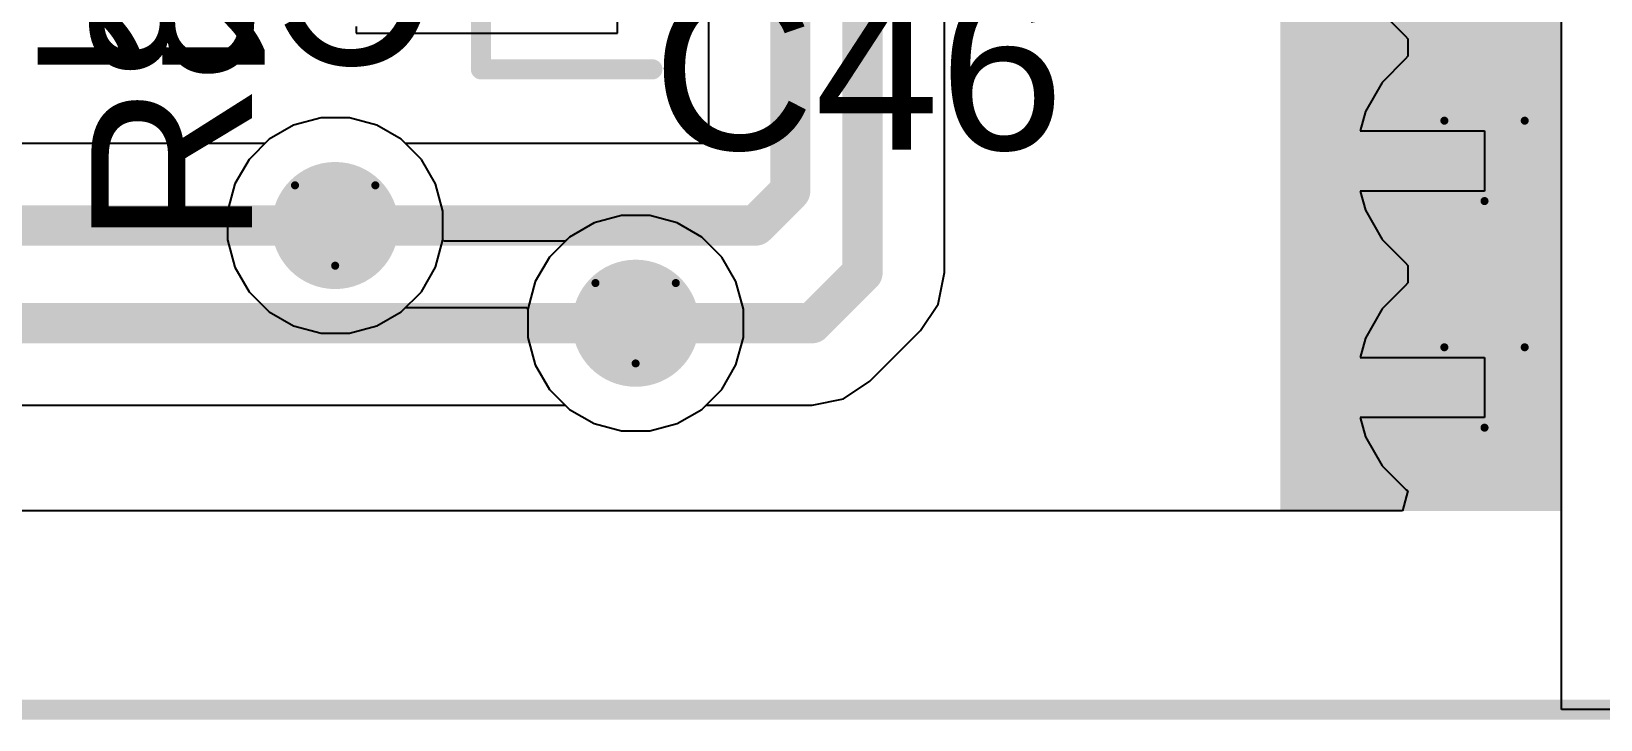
# Model space of a CAD drawing. Header units: inches. Extents: x -21 to 276, y -5 to 220.
# Drawn here: x 90.65 to 100.58, y 65.74 to 70.09 of the extents above; entities that cross this region are included whole.
import ezdxf

# ---------------------------------------------------------------- set-up
doc = ezdxf.new("R2010")
doc.units = ezdxf.units.IN
for name, color, linetype in [('Board_Outline', 216, 'Continuous'), ('Bottom Layer', 5, 'Continuous'), ('Bottom Overlay', 54, 'Continuous'), ('Bottom Solder', 6, 'Continuous'), ('Drill Drawing', 1, 'Continuous'), ('Ground', 16, 'Continuous'), ('Power + Signal', 76, 'Continuous'), ('Top Layer', 1, 'Continuous'), ('Top Overlay', 2, 'Continuous'), ('Top Solder', 216, 'Continuous'), ('Via Holes', 16, 'Continuous')]:
    doc.layers.add(name, color=color, linetype=linetype)
doc.styles.add('Arial', font='', dxfattribs={"height": 0.2})
doc.styles.get('Arial').set_extended_font_data('Arial')

msp = doc.modelspace()

# ---------------------------------------------------------------- hatches: boundary and pattern name
at = {"layer": 'Bottom Layer'}
msp.add_hatch(color=5, dxfattribs=at).paths.add_polyline_path([(98.552, 67.056), (100.33, 67.056), (100.33, 75.9606), (98.552, 75.9606)])
h = msp.add_hatch(color=5, dxfattribs=at)
edge = h.paths.add_edge_path()
edge.add_arc((99.8434, 69.268), 0.3, 0, 360)
h = msp.add_hatch(color=5, dxfattribs=at)
edge = h.paths.add_edge_path()
edge.add_arc((92.5755, 68.8594), 0.3, 0, 360)
h = msp.add_hatch(color=5, dxfattribs=at)
edge = h.paths.add_edge_path()
edge.add_arc((94.4755, 68.2419), 0.3, 0, 360)
h = msp.add_hatch(color=5, dxfattribs=at)
edge = h.paths.add_edge_path()
edge.add_arc((99.8434, 67.8359), 0.3, 0, 360)
at = {"layer": 'Bottom Solder'}
h = msp.add_hatch(color=6, dxfattribs=at)
edge = h.paths.add_edge_path()
edge.add_arc((99.8434, 69.268), 0.4016, 0, 360)
h = msp.add_hatch(color=6, dxfattribs=at)
edge = h.paths.add_edge_path()
edge.add_arc((92.5755, 68.8594), 0.4016, 0, 360)
h = msp.add_hatch(color=6, dxfattribs=at)
edge = h.paths.add_edge_path()
edge.add_arc((94.4755, 68.2419), 0.4016, 0, 360)
h = msp.add_hatch(color=6, dxfattribs=at)
edge = h.paths.add_edge_path()
edge.add_arc((99.8434, 67.8359), 0.4016, 0, 360)
at = {"layer": 'Ground'}
msp.add_hatch(color=16, dxfattribs=at).paths.add_polyline_path([(98.552, 67.056), (100.33, 67.056), (100.33, 75.9606), (98.552, 75.9606)])
h = msp.add_hatch(color=16, dxfattribs=at)
edge = h.paths.add_edge_path()
edge.add_arc((99.8434, 69.268), 0.3, 0, 360)
h = msp.add_hatch(color=16, dxfattribs=at)
edge = h.paths.add_edge_path()
edge.add_arc((92.5755, 68.8594), 0.3, 0, 360)
h = msp.add_hatch(color=16, dxfattribs=at)
edge = h.paths.add_edge_path()
edge.add_arc((94.4755, 68.2419), 0.3, 0, 360)
h = msp.add_hatch(color=16, dxfattribs=at)
edge = h.paths.add_edge_path()
edge.add_arc((99.8434, 67.8359), 0.3, 0, 360)
at = {"layer": 'Power + Signal'}
msp.add_hatch(color=76, dxfattribs=at).paths.add_polyline_path([(98.552, 67.056), (100.33, 67.056), (100.33, 75.9606), (98.552, 75.9606)])
h = msp.add_hatch(color=76, dxfattribs=at)
edge = h.paths.add_edge_path()
edge.add_arc((99.8434, 69.268), 0.3, 0, 360)
h = msp.add_hatch(color=76, dxfattribs=at)
edge = h.paths.add_edge_path()
edge.add_arc((92.5755, 68.8594), 0.3, 0, 360)
h = msp.add_hatch(color=76, dxfattribs=at)
edge = h.paths.add_edge_path()
edge.add_arc((94.4755, 68.2419), 0.3, 0, 360)
h = msp.add_hatch(color=76, dxfattribs=at)
edge = h.paths.add_edge_path()
edge.add_arc((99.8434, 67.8359), 0.3, 0, 360)
at = {"layer": 'Top Layer'}
msp.add_hatch(color=1, dxfattribs=at).paths.add_polyline_path([(98.552, 67.056), (100.33, 67.056), (100.33, 75.9606), (98.552, 75.9606)])
h = msp.add_hatch(color=1, dxfattribs=at)
edge = h.paths.add_edge_path()
edge.add_arc((99.8434, 69.268), 0.3, 0, 360)
h = msp.add_hatch(color=1, dxfattribs=at)
edge = h.paths.add_edge_path()
edge.add_arc((92.5755, 68.8594), 0.3, 0, 360)
h = msp.add_hatch(color=1, dxfattribs=at)
edge = h.paths.add_edge_path()
edge.add_arc((94.4755, 68.2419), 0.3, 0, 360)
h = msp.add_hatch(color=1, dxfattribs=at)
edge = h.paths.add_edge_path()
edge.add_arc((99.8434, 67.8359), 0.3, 0, 360)
at = {"layer": 'Top Solder'}
h = msp.add_hatch(color=216, dxfattribs=at)
edge = h.paths.add_edge_path()
edge.add_arc((99.8434, 69.268), 0.4016, 0, 360)
h = msp.add_hatch(color=216, dxfattribs=at)
edge = h.paths.add_edge_path()
edge.add_arc((92.5755, 68.8594), 0.4016, 0, 360)
h = msp.add_hatch(color=216, dxfattribs=at)
edge = h.paths.add_edge_path()
edge.add_arc((94.4755, 68.2419), 0.4016, 0, 360)
h = msp.add_hatch(color=216, dxfattribs=at)
edge = h.paths.add_edge_path()
edge.add_arc((99.8434, 67.8359), 0.4016, 0, 360)
at = {"layer": 'Via Holes'}
h = msp.add_hatch(color=7, dxfattribs=at)
edge = h.paths.add_edge_path()
edge.add_arc((99.8434, 69.268), 0.15, 0, 360)
h = msp.add_hatch(color=7, dxfattribs=at)
edge = h.paths.add_edge_path()
edge.add_arc((92.5755, 68.8594), 0.15, 0, 360)
h = msp.add_hatch(color=7, dxfattribs=at)
edge = h.paths.add_edge_path()
edge.add_arc((94.4755, 68.2419), 0.15, 0, 360)
h = msp.add_hatch(color=7, dxfattribs=at)
edge = h.paths.add_edge_path()
edge.add_arc((99.8434, 67.8359), 0.15, 0, 360)

# ---------------------------------------------------------------- linework, layer by layer
at = {"layer": 'Board_Outline'}
msp.add_lwpolyline([(88.7512, 65.8006, 0.127, 0.127, 0), (102.503, 65.8006, 0.127, 0.127, 0)], format="xyseb", dxfattribs=at)
at = {"layer": 'Bottom Layer'}
for p, q in [((100.33, 65.8006), (100.33, 95.4822)), ((96.4284, 68.5615), (96.4284, 72.5834)), ((94.9352, 71.1742), (94.9352, 69.3774)), ((99.1968, 70.204), (99.3424, 70.0584)), ((99.3424, 70.0584), (99.3576, 70.0387)), ((99.3576, 70.0387), (99.3576, 69.9295)), ((99.3424, 69.9097), (99.1968, 69.7642)), ((99.3576, 69.9295), (99.3424, 69.9097)), ((99.1968, 69.7642), (99.0904, 69.5799)), ((99.0904, 69.5799), (99.0579, 69.4585)), ((92.3127, 69.494), (92.1574, 69.4043)), ((92.4859, 69.5404), (92.3127, 69.494)), ((92.6652, 69.5404), (92.4859, 69.5404)), ((92.8384, 69.494), (92.6652, 69.5404)), ((92.9937, 69.4043), (92.8384, 69.494)), ((92.1574, 69.4043), (92.0306, 69.2775)), ((93.0207, 69.3774), (92.9937, 69.4043)), ((94.9352, 69.3774), (93.0207, 69.3774)), ((99.0579, 69.4585), (99.8434, 69.4585)), ((99.8434, 69.4585), (99.8434, 69.0775)), ((92.0306, 69.2775), (91.9409, 69.1223)), ((91.9409, 69.1223), (91.8945, 68.9491)), ((99.8434, 69.0775), (99.0579, 69.0775)), ((99.0579, 69.0775), (99.0904, 68.9562)), ((91.8945, 68.9491), (91.8945, 68.7697)), ((99.0904, 68.9562), (99.1968, 68.7719)), ((91.8945, 68.7697), (91.9409, 68.5965)), ((99.1968, 68.7719), (99.3424, 68.6263)), ((91.9409, 68.5965), (92.0306, 68.4413)), ((99.3424, 68.6263), (99.3576, 68.6066)), ((99.3576, 68.6066), (99.3576, 68.4973)), ((96.3889, 68.3632), (96.4284, 68.5615)), ((99.3424, 68.4776), (99.1968, 68.332)), ((99.3576, 68.4973), (99.3424, 68.4776)), ((92.0306, 68.4413), (92.1574, 68.3145)), ((92.1574, 68.3145), (92.3127, 68.2248)), ((92.8384, 68.2248), (92.9937, 68.3145)), ((92.9937, 68.3145), (93.0207, 68.3414)), ((93.0207, 68.3414), (93.7869, 68.3414)), ((93.7869, 68.3414), (93.7945, 68.3316)), ((93.7945, 68.3316), (93.7945, 68.1522)), ((96.2766, 68.1952), (96.3889, 68.3632)), ((99.1968, 68.332), (99.0904, 68.1478)), ((92.3127, 68.2248), (92.4859, 68.1784)), ((92.4859, 68.1784), (92.6652, 68.1784)), ((92.6652, 68.1784), (92.8384, 68.2248)), ((95.9571, 67.8757), (96.2766, 68.1952)), ((93.7945, 68.1522), (93.8409, 67.979)), ((99.0904, 68.1478), (99.0579, 68.0264)), ((93.8409, 67.979), (93.9306, 67.8238)), ((99.0579, 68.0264), (99.8434, 68.0264)), ((99.8434, 68.0264), (99.8434, 67.6454)), ((95.7891, 67.7634), (95.9571, 67.8757)), ((93.9306, 67.8238), (94.0574, 67.697)), ((94.0574, 67.697), (94.2127, 67.6073)), ((94.7384, 67.6073), (94.8937, 67.697)), ((94.8937, 67.697), (94.9207, 67.7239)), ((94.9207, 67.7239), (95.5908, 67.7239)), ((95.5908, 67.7239), (95.7891, 67.7634)), ((94.2127, 67.6073), (94.3859, 67.5609)), ((94.5652, 67.5609), (94.7384, 67.6073)), ((99.8434, 67.6454), (99.0579, 67.6454)), ((99.0579, 67.6454), (99.0904, 67.524)), ((94.3859, 67.5609), (94.5652, 67.5609)), ((99.0904, 67.524), (99.1968, 67.3398)), ((99.1968, 67.3398), (99.3472, 67.1894)), ((99.3583, 67.183), (99.3242, 67.056)), ((99.3472, 67.1894), (99.3583, 67.183)), ((99.3242, 67.056), (87.376, 67.056)), ((109.5015, 65.8006), (100.33, 65.8006))]:
    msp.add_line(p, q, dxfattribs=at)
for points in [[(95.9104, 68.5615, 0.254, 0.254, 0), (95.9104, 72.5834, 0.254, 0.254, 0)], [(95.4532, 69.0775, 0.254, 0.254, 0), (95.4532, 71.5893, 0.254, 0.254, 0)], [(95.2351, 68.8594, 0.254, 0.254, 0), (95.4532, 69.0775, 0.254, 0.254, 0)], [(92.5755, 68.8594, 0.254, 0.254, 0), (95.2351, 68.8594, 0.254, 0.254, 0)], [(95.5908, 68.2419, 0.254, 0.254, 0), (95.9104, 68.5615, 0.254, 0.254, 0)], [(94.4755, 68.2419, 0.254, 0.254, 0), (95.5908, 68.2419, 0.254, 0.254, 0)]]:
    msp.add_lwpolyline(points, format="xyseb", dxfattribs=at)
for points in [[(95.3897, 69.0775, 0.127, 0.127, 1), (95.5167, 69.0775, 0.127, 0.127, 1)], [(95.3897, 69.0775, 0.127, 0.127, 1), (95.5167, 69.0775, 0.127, 0.127, 1)], [(92.512, 68.8594, 0.127, 0.127, 1), (92.639, 68.8594, 0.127, 0.127, 1)], [(95.1716, 68.8594, 0.127, 0.127, 1), (95.2986, 68.8594, 0.127, 0.127, 1)], [(95.1716, 68.8594, 0.127, 0.127, 1), (95.2986, 68.8594, 0.127, 0.127, 1)], [(95.8469, 68.5615, 0.127, 0.127, 1), (95.9739, 68.5615, 0.127, 0.127, 1)], [(95.8469, 68.5615, 0.127, 0.127, 1), (95.9739, 68.5615, 0.127, 0.127, 1)], [(94.412, 68.2419, 0.127, 0.127, 1), (94.539, 68.2419, 0.127, 0.127, 1)], [(95.5273, 68.2419, 0.127, 0.127, 1), (95.6543, 68.2419, 0.127, 0.127, 1)], [(95.5273, 68.2419, 0.127, 0.127, 1), (95.6543, 68.2419, 0.127, 0.127, 1)]]:
    msp.add_lwpolyline(points, format="xyseb", close=True, dxfattribs=at)
at = {"layer": 'Drill Drawing'}
for points in [[(99.5894, 69.522, 0.0508, 0.0508, 0), (100.0974, 69.522, 0.0508, 0.0508, 0)], [(99.5894, 69.522, 0.0508, 0.0508, 0), (99.8434, 69.014, 0.0508, 0.0508, 0)], [(99.8434, 69.014, 0.0508, 0.0508, 0), (100.0974, 69.522, 0.0508, 0.0508, 0)], [(92.3215, 69.1134, 0.0508, 0.0508, 0), (92.8295, 69.1134, 0.0508, 0.0508, 0)], [(92.3215, 69.1134, 0.0508, 0.0508, 0), (92.5755, 68.6054, 0.0508, 0.0508, 0)], [(92.5755, 68.6054, 0.0508, 0.0508, 0), (92.8295, 69.1134, 0.0508, 0.0508, 0)], [(94.2215, 68.4959, 0.0508, 0.0508, 0), (94.7295, 68.4959, 0.0508, 0.0508, 0)], [(94.2215, 68.4959, 0.0508, 0.0508, 0), (94.4755, 67.9879, 0.0508, 0.0508, 0)], [(94.4755, 67.9879, 0.0508, 0.0508, 0), (94.7295, 68.4959, 0.0508, 0.0508, 0)], [(99.5894, 68.0899, 0.0508, 0.0508, 0), (100.0974, 68.0899, 0.0508, 0.0508, 0)], [(99.5894, 68.0899, 0.0508, 0.0508, 0), (99.8434, 67.5819, 0.0508, 0.0508, 0)], [(99.8434, 67.5819, 0.0508, 0.0508, 0), (100.0974, 68.0899, 0.0508, 0.0508, 0)]]:
    msp.add_lwpolyline(points, format="xyseb", dxfattribs=at)
for points in [[(99.5767, 69.522, 0.0254, 0.0254, 1), (99.6021, 69.522, 0.0254, 0.0254, 1)], [(99.5767, 69.522, 0.0254, 0.0254, 1), (99.6021, 69.522, 0.0254, 0.0254, 1)], [(100.0847, 69.522, 0.0254, 0.0254, 1), (100.1101, 69.522, 0.0254, 0.0254, 1)], [(100.0847, 69.522, 0.0254, 0.0254, 1), (100.1101, 69.522, 0.0254, 0.0254, 1)], [(92.3088, 69.1134, 0.0254, 0.0254, 1), (92.3342, 69.1134, 0.0254, 0.0254, 1)], [(92.3088, 69.1134, 0.0254, 0.0254, 1), (92.3342, 69.1134, 0.0254, 0.0254, 1)], [(92.8168, 69.1134, 0.0254, 0.0254, 1), (92.8422, 69.1134, 0.0254, 0.0254, 1)], [(92.8168, 69.1134, 0.0254, 0.0254, 1), (92.8422, 69.1134, 0.0254, 0.0254, 1)], [(99.8307, 69.014, 0.0254, 0.0254, 1), (99.8561, 69.014, 0.0254, 0.0254, 1)], [(99.8307, 69.014, 0.0254, 0.0254, 1), (99.8561, 69.014, 0.0254, 0.0254, 1)], [(92.5628, 68.6054, 0.0254, 0.0254, 1), (92.5882, 68.6054, 0.0254, 0.0254, 1)], [(92.5628, 68.6054, 0.0254, 0.0254, 1), (92.5882, 68.6054, 0.0254, 0.0254, 1)], [(94.2088, 68.4959, 0.0254, 0.0254, 1), (94.2342, 68.4959, 0.0254, 0.0254, 1)], [(94.2088, 68.4959, 0.0254, 0.0254, 1), (94.2342, 68.4959, 0.0254, 0.0254, 1)], [(94.7168, 68.4959, 0.0254, 0.0254, 1), (94.7422, 68.4959, 0.0254, 0.0254, 1)], [(94.7168, 68.4959, 0.0254, 0.0254, 1), (94.7422, 68.4959, 0.0254, 0.0254, 1)], [(99.5767, 68.0899, 0.0254, 0.0254, 1), (99.6021, 68.0899, 0.0254, 0.0254, 1)], [(99.5767, 68.0899, 0.0254, 0.0254, 1), (99.6021, 68.0899, 0.0254, 0.0254, 1)], [(100.0847, 68.0899, 0.0254, 0.0254, 1), (100.1101, 68.0899, 0.0254, 0.0254, 1)], [(100.0847, 68.0899, 0.0254, 0.0254, 1), (100.1101, 68.0899, 0.0254, 0.0254, 1)], [(94.4628, 67.9879, 0.0254, 0.0254, 1), (94.4882, 67.9879, 0.0254, 0.0254, 1)], [(94.4628, 67.9879, 0.0254, 0.0254, 1), (94.4882, 67.9879, 0.0254, 0.0254, 1)], [(99.8307, 67.5819, 0.0254, 0.0254, 1), (99.8561, 67.5819, 0.0254, 0.0254, 1)], [(99.8307, 67.5819, 0.0254, 0.0254, 1), (99.8561, 67.5819, 0.0254, 0.0254, 1)]]:
    msp.add_lwpolyline(points, format="xyseb", close=True, dxfattribs=at)
at = {"layer": 'Ground'}
for p, q in [((100.33, 65.8006), (100.33, 95.4822)), ((99.1968, 70.204), (99.3424, 70.0584)), ((99.3424, 70.0584), (99.3576, 70.0387)), ((99.3576, 70.0387), (99.3576, 69.9295)), ((99.3424, 69.9097), (99.1968, 69.7642)), ((99.3576, 69.9295), (99.3424, 69.9097)), ((99.1968, 69.7642), (99.0904, 69.5799)), ((99.0904, 69.5799), (99.0579, 69.4585)), ((92.3127, 69.494), (92.1574, 69.4043)), ((92.4859, 69.5404), (92.3127, 69.494)), ((92.6652, 69.5404), (92.4859, 69.5404)), ((92.8384, 69.494), (92.6652, 69.5404)), ((92.9937, 69.4043), (92.8384, 69.494)), ((92.1574, 69.4043), (92.0306, 69.2775)), ((93.1205, 69.2775), (92.9937, 69.4043)), ((99.0579, 69.4585), (99.8434, 69.4585)), ((99.8434, 69.4585), (99.8434, 69.0775)), ((92.0306, 69.2775), (91.9409, 69.1223)), ((93.2101, 69.1223), (93.1205, 69.2775)), ((91.9409, 69.1223), (91.8945, 68.9491)), ((93.2565, 68.9491), (93.2101, 69.1223)), ((99.8434, 69.0775), (99.0579, 69.0775)), ((99.0579, 69.0775), (99.0904, 68.9562)), ((91.8945, 68.9491), (91.8945, 68.7697)), ((93.2565, 68.7697), (93.2565, 68.9491)), ((94.2127, 68.8765), (94.0574, 68.7868)), ((94.3859, 68.9229), (94.2127, 68.8765)), ((94.5652, 68.9229), (94.3859, 68.9229)), ((94.7384, 68.8765), (94.5652, 68.9229)), ((94.8937, 68.7868), (94.7384, 68.8765)), ((99.0904, 68.9562), (99.1968, 68.7719)), ((91.8945, 68.7697), (91.9409, 68.5965)), ((93.2101, 68.5965), (93.2565, 68.7697)), ((94.0574, 68.7868), (93.9306, 68.66)), ((95.0205, 68.66), (94.8937, 68.7868)), ((99.1968, 68.7719), (99.3424, 68.6263)), ((91.9409, 68.5965), (92.0306, 68.4413)), ((93.1205, 68.4413), (93.2101, 68.5965)), ((93.9306, 68.66), (93.8409, 68.5048)), ((95.1101, 68.5048), (95.0205, 68.66)), ((99.3424, 68.6263), (99.3576, 68.6066)), ((99.3576, 68.6066), (99.3576, 68.4973)), ((93.8409, 68.5048), (93.7945, 68.3316)), ((95.1565, 68.3316), (95.1101, 68.5048)), ((99.3424, 68.4776), (99.1968, 68.332)), ((99.3576, 68.4973), (99.3424, 68.4776)), ((92.0306, 68.4413), (92.1574, 68.3145)), ((92.9937, 68.3145), (93.1205, 68.4413)), ((92.1574, 68.3145), (92.3127, 68.2248)), ((92.8384, 68.2248), (92.9937, 68.3145)), ((93.7945, 68.3316), (93.7945, 68.1522)), ((95.1565, 68.1522), (95.1565, 68.3316)), ((99.1968, 68.332), (99.0904, 68.1478)), ((92.3127, 68.2248), (92.4859, 68.1784)), ((92.4859, 68.1784), (92.6652, 68.1784)), ((92.6652, 68.1784), (92.8384, 68.2248)), ((93.7945, 68.1522), (93.8409, 67.979)), ((95.1101, 67.979), (95.1565, 68.1522)), ((99.0904, 68.1478), (99.0579, 68.0264)), ((93.8409, 67.979), (93.9306, 67.8238)), ((95.0205, 67.8238), (95.1101, 67.979)), ((99.0579, 68.0264), (99.8434, 68.0264)), ((99.8434, 68.0264), (99.8434, 67.6454)), ((93.9306, 67.8238), (94.0574, 67.697)), ((94.8937, 67.697), (95.0205, 67.8238)), ((94.0574, 67.697), (94.2127, 67.6073)), ((94.7384, 67.6073), (94.8937, 67.697)), ((94.2127, 67.6073), (94.3859, 67.5609)), ((94.5652, 67.5609), (94.7384, 67.6073)), ((99.8434, 67.6454), (99.0579, 67.6454)), ((99.0579, 67.6454), (99.0904, 67.524)), ((94.3859, 67.5609), (94.5652, 67.5609)), ((99.0904, 67.524), (99.1968, 67.3398)), ((99.1968, 67.3398), (99.3472, 67.1894)), ((99.3583, 67.183), (99.3242, 67.056)), ((99.3472, 67.1894), (99.3583, 67.183)), ((99.3242, 67.056), (87.376, 67.056)), ((109.5015, 65.8006), (100.33, 65.8006))]:
    msp.add_line(p, q, dxfattribs=at)
at = {"layer": 'Power + Signal'}
for p, q in [((100.33, 65.8006), (100.33, 95.4822)), ((99.1968, 70.204), (99.3424, 70.0584)), ((99.3424, 70.0584), (99.3576, 70.0387)), ((99.3576, 70.0387), (99.3576, 69.9295)), ((99.3424, 69.9097), (99.1968, 69.7642)), ((99.3576, 69.9295), (99.3424, 69.9097)), ((99.1968, 69.7642), (99.0904, 69.5799)), ((99.0904, 69.5799), (99.0579, 69.4585)), ((92.3127, 69.494), (92.1574, 69.4043)), ((92.4859, 69.5404), (92.3127, 69.494)), ((92.6652, 69.5404), (92.4859, 69.5404)), ((92.8384, 69.494), (92.6652, 69.5404)), ((92.9937, 69.4043), (92.8384, 69.494)), ((92.1574, 69.4043), (92.0306, 69.2775)), ((93.1205, 69.2775), (92.9937, 69.4043)), ((99.0579, 69.4585), (99.8434, 69.4585)), ((99.8434, 69.4585), (99.8434, 69.0775)), ((92.0306, 69.2775), (91.9409, 69.1223)), ((93.2101, 69.1223), (93.1205, 69.2775)), ((91.9409, 69.1223), (91.8945, 68.9491)), ((93.2565, 68.9491), (93.2101, 69.1223)), ((99.8434, 69.0775), (99.0579, 69.0775)), ((99.0579, 69.0775), (99.0904, 68.9562)), ((91.8945, 68.9491), (91.8945, 68.7697)), ((93.2565, 68.7697), (93.2565, 68.9491)), ((94.2127, 68.8765), (94.0574, 68.7868)), ((94.3859, 68.9229), (94.2127, 68.8765)), ((94.5652, 68.9229), (94.3859, 68.9229)), ((94.7384, 68.8765), (94.5652, 68.9229)), ((94.8937, 68.7868), (94.7384, 68.8765)), ((99.0904, 68.9562), (99.1968, 68.7719)), ((91.8945, 68.7697), (91.9409, 68.5965)), ((93.2101, 68.5965), (93.2565, 68.7697)), ((94.0574, 68.7868), (93.9306, 68.66)), ((95.0205, 68.66), (94.8937, 68.7868)), ((99.1968, 68.7719), (99.3424, 68.6263)), ((91.9409, 68.5965), (92.0306, 68.4413)), ((93.1205, 68.4413), (93.2101, 68.5965)), ((93.9306, 68.66), (93.8409, 68.5048)), ((95.1101, 68.5048), (95.0205, 68.66)), ((99.3424, 68.6263), (99.3576, 68.6066)), ((99.3576, 68.6066), (99.3576, 68.4973)), ((93.8409, 68.5048), (93.7945, 68.3316)), ((95.1565, 68.3316), (95.1101, 68.5048)), ((99.3424, 68.4776), (99.1968, 68.332)), ((99.3576, 68.4973), (99.3424, 68.4776)), ((92.0306, 68.4413), (92.1574, 68.3145)), ((92.9937, 68.3145), (93.1205, 68.4413)), ((92.1574, 68.3145), (92.3127, 68.2248)), ((92.8384, 68.2248), (92.9937, 68.3145)), ((93.7945, 68.3316), (93.7945, 68.1522)), ((95.1565, 68.1522), (95.1565, 68.3316)), ((99.1968, 68.332), (99.0904, 68.1478)), ((92.3127, 68.2248), (92.4859, 68.1784)), ((92.4859, 68.1784), (92.6652, 68.1784)), ((92.6652, 68.1784), (92.8384, 68.2248)), ((93.7945, 68.1522), (93.8409, 67.979)), ((95.1101, 67.979), (95.1565, 68.1522)), ((99.0904, 68.1478), (99.0579, 68.0264)), ((93.8409, 67.979), (93.9306, 67.8238)), ((95.0205, 67.8238), (95.1101, 67.979)), ((99.0579, 68.0264), (99.8434, 68.0264)), ((99.8434, 68.0264), (99.8434, 67.6454)), ((93.9306, 67.8238), (94.0574, 67.697)), ((94.8937, 67.697), (95.0205, 67.8238)), ((94.0574, 67.697), (94.2127, 67.6073)), ((94.7384, 67.6073), (94.8937, 67.697)), ((94.2127, 67.6073), (94.3859, 67.5609)), ((94.5652, 67.5609), (94.7384, 67.6073)), ((99.8434, 67.6454), (99.0579, 67.6454)), ((99.0579, 67.6454), (99.0904, 67.524)), ((94.3859, 67.5609), (94.5652, 67.5609)), ((99.0904, 67.524), (99.1968, 67.3398)), ((99.1968, 67.3398), (99.3472, 67.1894)), ((99.3583, 67.183), (99.3242, 67.056)), ((99.3472, 67.1894), (99.3583, 67.183)), ((99.3242, 67.056), (87.376, 67.056)), ((109.5015, 65.8006), (100.33, 65.8006))]:
    msp.add_line(p, q, dxfattribs=at)
at = {"layer": 'Top Layer'}
for p, q in [((100.33, 65.8006), (100.33, 95.4822)), ((94.3602, 70.0746), (94.3602, 70.4689)), ((99.1968, 70.204), (99.3424, 70.0584)), ((92.7092, 70.1179), (92.7092, 70.0746)), ((92.7092, 70.0746), (94.3602, 70.0746)), ((99.3424, 70.0584), (99.3576, 70.0387)), ((99.3576, 70.0387), (99.3576, 69.9295)), ((99.3424, 69.9097), (99.1968, 69.7642)), ((99.3576, 69.9295), (99.3424, 69.9097)), ((99.1968, 69.7642), (99.0904, 69.5799)), ((99.0904, 69.5799), (99.0579, 69.4585)), ((92.3127, 69.494), (92.1574, 69.4043)), ((92.4859, 69.5404), (92.3127, 69.494)), ((92.6652, 69.5404), (92.4859, 69.5404)), ((92.8384, 69.494), (92.6652, 69.5404)), ((92.9937, 69.4043), (92.8384, 69.494)), ((92.1304, 69.3774), (89.2589, 69.3774)), ((92.1574, 69.4043), (92.1304, 69.3774)), ((93.1205, 69.2775), (92.9937, 69.4043)), ((99.0579, 69.4585), (99.8434, 69.4585)), ((99.8434, 69.4585), (99.8434, 69.0775)), ((93.2101, 69.1223), (93.1205, 69.2775)), ((93.2565, 68.9491), (93.2101, 69.1223)), ((99.8434, 69.0775), (99.0579, 69.0775)), ((99.0579, 69.0775), (99.0904, 68.9562)), ((93.2565, 68.7697), (93.2565, 68.9491)), ((94.2127, 68.8765), (94.0574, 68.7868)), ((94.3859, 68.9229), (94.2127, 68.8765)), ((94.5652, 68.9229), (94.3859, 68.9229)), ((94.7384, 68.8765), (94.5652, 68.9229)), ((94.8937, 68.7868), (94.7384, 68.8765)), ((99.0904, 68.9562), (99.1968, 68.7719)), ((93.2641, 68.7599), (93.2565, 68.7697)), ((94.0574, 68.7868), (94.0304, 68.7599)), ((95.0205, 68.66), (94.8937, 68.7868)), ((99.1968, 68.7719), (99.3424, 68.6263)), ((94.0304, 68.7599), (93.2641, 68.7599)), ((95.1101, 68.5048), (95.0205, 68.66)), ((99.3424, 68.6263), (99.3576, 68.6066)), ((99.3576, 68.6066), (99.3576, 68.4973)), ((95.1565, 68.3316), (95.1101, 68.5048)), ((99.3424, 68.4776), (99.1968, 68.332)), ((99.3576, 68.4973), (99.3424, 68.4776)), ((95.1565, 68.1522), (95.1565, 68.3316)), ((99.1968, 68.332), (99.0904, 68.1478)), ((95.1101, 67.979), (95.1565, 68.1522)), ((99.0904, 68.1478), (99.0579, 68.0264)), ((95.0205, 67.8238), (95.1101, 67.979)), ((99.0579, 68.0264), (99.8434, 68.0264)), ((99.8434, 68.0264), (99.8434, 67.6454)), ((94.8937, 67.697), (95.0205, 67.8238)), ((89.6514, 67.7239), (94.0304, 67.7239)), ((94.0304, 67.7239), (94.0574, 67.697)), ((94.0574, 67.697), (94.2127, 67.6073)), ((94.7384, 67.6073), (94.8937, 67.697)), ((94.2127, 67.6073), (94.3859, 67.5609)), ((94.5652, 67.5609), (94.7384, 67.6073)), ((99.8434, 67.6454), (99.0579, 67.6454)), ((99.0579, 67.6454), (99.0904, 67.524)), ((94.3859, 67.5609), (94.5652, 67.5609)), ((99.0904, 67.524), (99.1968, 67.3398)), ((99.1968, 67.3398), (99.3472, 67.1894)), ((99.3583, 67.183), (99.3242, 67.056)), ((99.3472, 67.1894), (99.3583, 67.183)), ((99.3242, 67.056), (89.1494, 67.056)), ((109.5015, 65.8006), (100.33, 65.8006))]:
    msp.add_line(p, q, dxfattribs=at)
for points in [[(89.2589, 68.8594, 0.254, 0.254, 0), (92.5755, 68.8594, 0.254, 0.254, 0)], [(89.4369, 68.2419, 0.254, 0.254, 0), (94.4755, 68.2419, 0.254, 0.254, 0)]]:
    msp.add_lwpolyline(points, format="xyseb", dxfattribs=at)
for points in [[(92.512, 68.8594, 0.127, 0.127, 1), (92.639, 68.8594, 0.127, 0.127, 1)], [(94.412, 68.2419, 0.127, 0.127, 1), (94.539, 68.2419, 0.127, 0.127, 1)]]:
    msp.add_lwpolyline(points, format="xyseb", close=True, dxfattribs=at)
at = {"layer": 'Top Overlay'}
for points in [[(93.4974, 69.8462, 0.127, 0.127, 0), (93.4974, 70.354, 0.127, 0.127, 0)], [(93.4974, 69.8462, 0.127, 0.127, 0), (94.5816, 69.8462, 0.127, 0.127, 0)]]:
    msp.add_lwpolyline(points, format="xyseb", dxfattribs=at)
for points in [[(93.4656, 69.8462, 0.0635, 0.0635, 1), (93.5291, 69.8462, 0.0635, 0.0635, 1)], [(93.4656, 69.8462, 0.0635, 0.0635, 1), (93.5291, 69.8462, 0.0635, 0.0635, 1)], [(94.5498, 69.8462, 0.0635, 0.0635, 1), (94.6133, 69.8462, 0.0635, 0.0635, 1)]]:
    msp.add_lwpolyline(points, format="xyseb", close=True, dxfattribs=at)

# ---------------------------------------------------------------- texts
at = {"layer": 'Bottom Overlay', "style": 'Arial', "text_generation_flag": 2}
msp.add_text('C22', height=1.016, dxfattribs=at).set_placement((93.226, 69.8756))
at = {"layer": 'Top Overlay', "style": 'Arial'}
msp.add_text('R86', height=1.016, rotation=90, dxfattribs=at).set_placement((92.0494, 68.7316))
msp.add_text('C46', height=1.016, dxfattribs=at).set_placement((94.5816, 69.3383))

doc.saveas('drawing.dxf')
